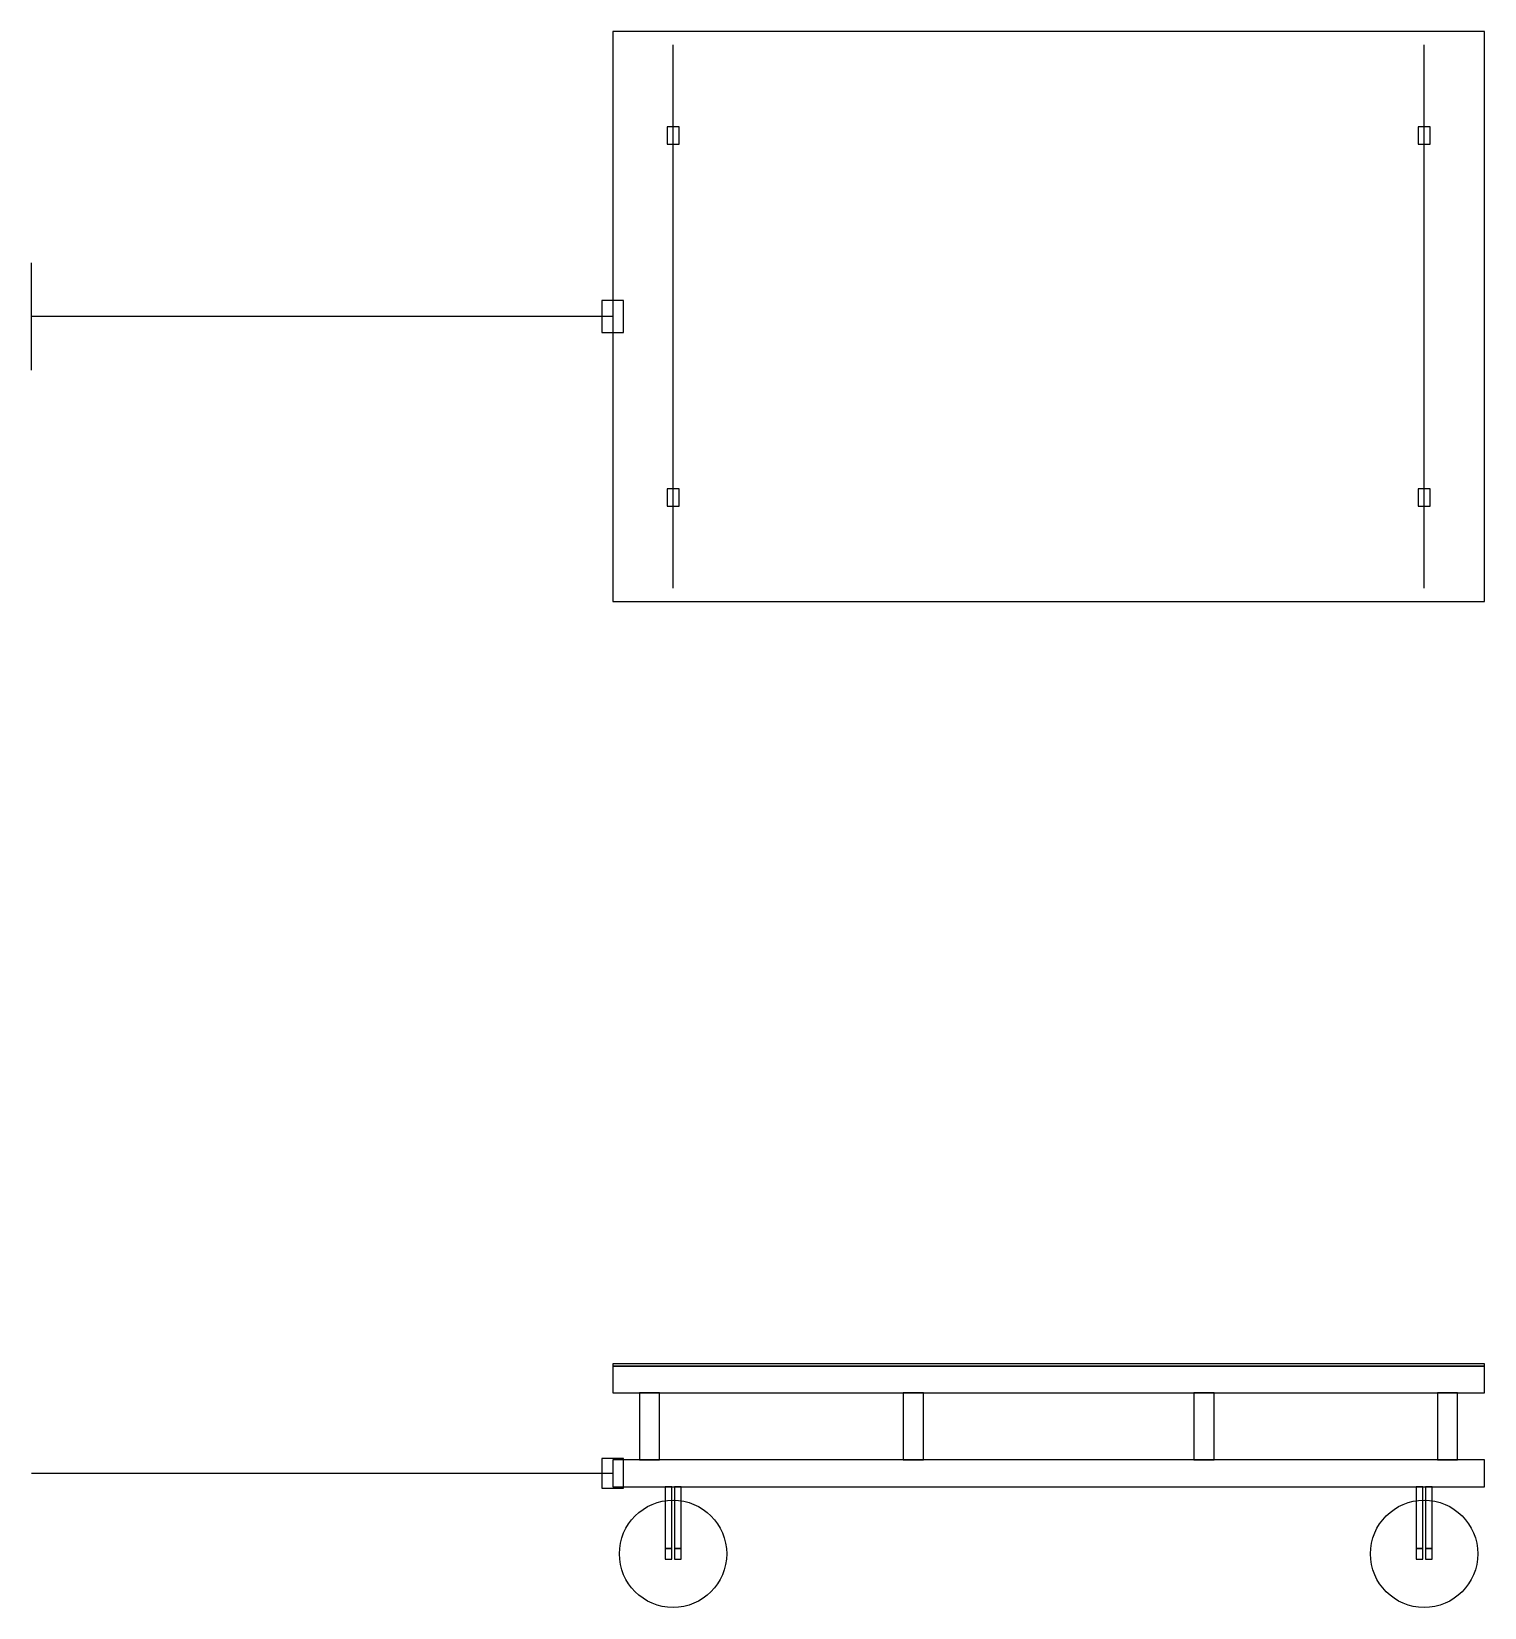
# Model space of a CAD drawing. Header units: metres. Extents: x -867 to 1300, y -1500 to 850.
import ezdxf

# ---------------------------------------------------------------- set-up
doc = ezdxf.new("R2010")
doc.units = ezdxf.units.M

msp = doc.modelspace()

# ---------------------------------------------------------------- linework, layer by layer
for p, q in [((1300, 850), (0, 850)), ((0, 850), (0, 0)), ((1300, 0), (1300, 850)), ((90, 20), (90, 830)), ((1210, 20), (1210, 830)), ((99, 708), (81, 708)), ((81, 708), (81, 682)), ((99, 682), (99, 708)), ((1219, 708), (1201, 708)), ((1201, 708), (1201, 682)), ((1219, 682), (1219, 708)), ((81, 682), (99, 682)), ((1201, 682), (1219, 682)), ((-866.7, 345), (-866.7, 505)), ((16, 449), (-16, 449)), ((-16, 449), (-16, 401)), ((16, 401), (16, 449)), ((0, 425), (-866.7, 425)), ((-16, 401), (16, 401)), ((99, 168), (81, 168)), ((81, 168), (81, 142)), ((99, 142), (99, 168)), ((1219, 168), (1201, 168)), ((1201, 168), (1201, 142)), ((1219, 142), (1219, 168)), ((81, 142), (99, 142)), ((1201, 142), (1219, 142)), ((0, 0), (1300, 0)), ((1300, -1136.5), (0, -1136.5)), ((0, -1136.5), (0, -1140)), ((1300, -1140), (0, -1140)), ((0, -1140), (0, -1180)), ((0, -1140), (1300, -1140)), ((1300, -1140), (1300, -1136.5)), ((1300, -1180), (1300, -1140)), ((0, -1180), (1300, -1180)), ((70, -1180), (40, -1180)), ((40, -1180), (40, -1280)), ((70, -1280), (70, -1180)), ((463.3, -1180), (433.3, -1180)), ((433.3, -1180), (433.3, -1280)), ((463.3, -1280), (463.3, -1180)), ((896.7, -1180), (866.7, -1180)), ((866.7, -1180), (866.7, -1280)), ((896.7, -1280), (896.7, -1180)), ((1260, -1180), (1230, -1180)), ((1230, -1180), (1230, -1280)), ((1260, -1280), (1260, -1180)), ((16, -1278), (-16, -1278)), ((-16, -1278), (-16, -1322)), ((1300, -1280), (0, -1280)), ((0, -1280), (0, -1320)), ((16, -1322), (16, -1278)), ((40, -1280), (70, -1280)), ((433.3, -1280), (463.3, -1280)), ((866.7, -1280), (896.7, -1280)), ((1230, -1280), (1260, -1280)), ((1300, -1320), (1300, -1280)), ((0, -1300), (-866.7, -1300)), ((-16, -1322), (16, -1322)), ((0, -1320), (1300, -1320)), ((88, -1320), (78, -1320)), ((78, -1320), (78, -1412)), ((88, -1412), (88, -1320)), ((102, -1320), (92, -1320)), ((92, -1320), (92, -1412)), ((102, -1412), (102, -1320)), ((1208, -1320), (1198, -1320)), ((1198, -1320), (1198, -1412)), ((1208, -1412), (1208, -1320)), ((1222, -1320), (1212, -1320)), ((1212, -1320), (1212, -1412)), ((1222, -1412), (1222, -1320)), ((88, -1412), (78, -1412)), ((78, -1412), (78, -1428)), ((78, -1412), (88, -1412)), ((78, -1428), (88, -1428)), ((88, -1428), (88, -1412)), ((102, -1412), (92, -1412)), ((92, -1412), (92, -1428)), ((92, -1412), (102, -1412)), ((92, -1428), (102, -1428)), ((102, -1428), (102, -1412)), ((1208, -1412), (1198, -1412)), ((1198, -1412), (1198, -1428)), ((1198, -1412), (1208, -1412)), ((1198, -1428), (1208, -1428)), ((1208, -1428), (1208, -1412)), ((1222, -1412), (1212, -1412)), ((1212, -1412), (1212, -1428)), ((1212, -1412), (1222, -1412)), ((1212, -1428), (1222, -1428)), ((1222, -1428), (1222, -1412))]:
    msp.add_line(p, q)
for centre in [(90, -1420), (1210, -1420)]:
    msp.add_circle(centre, 80)

doc.saveas('drawing.dxf')
